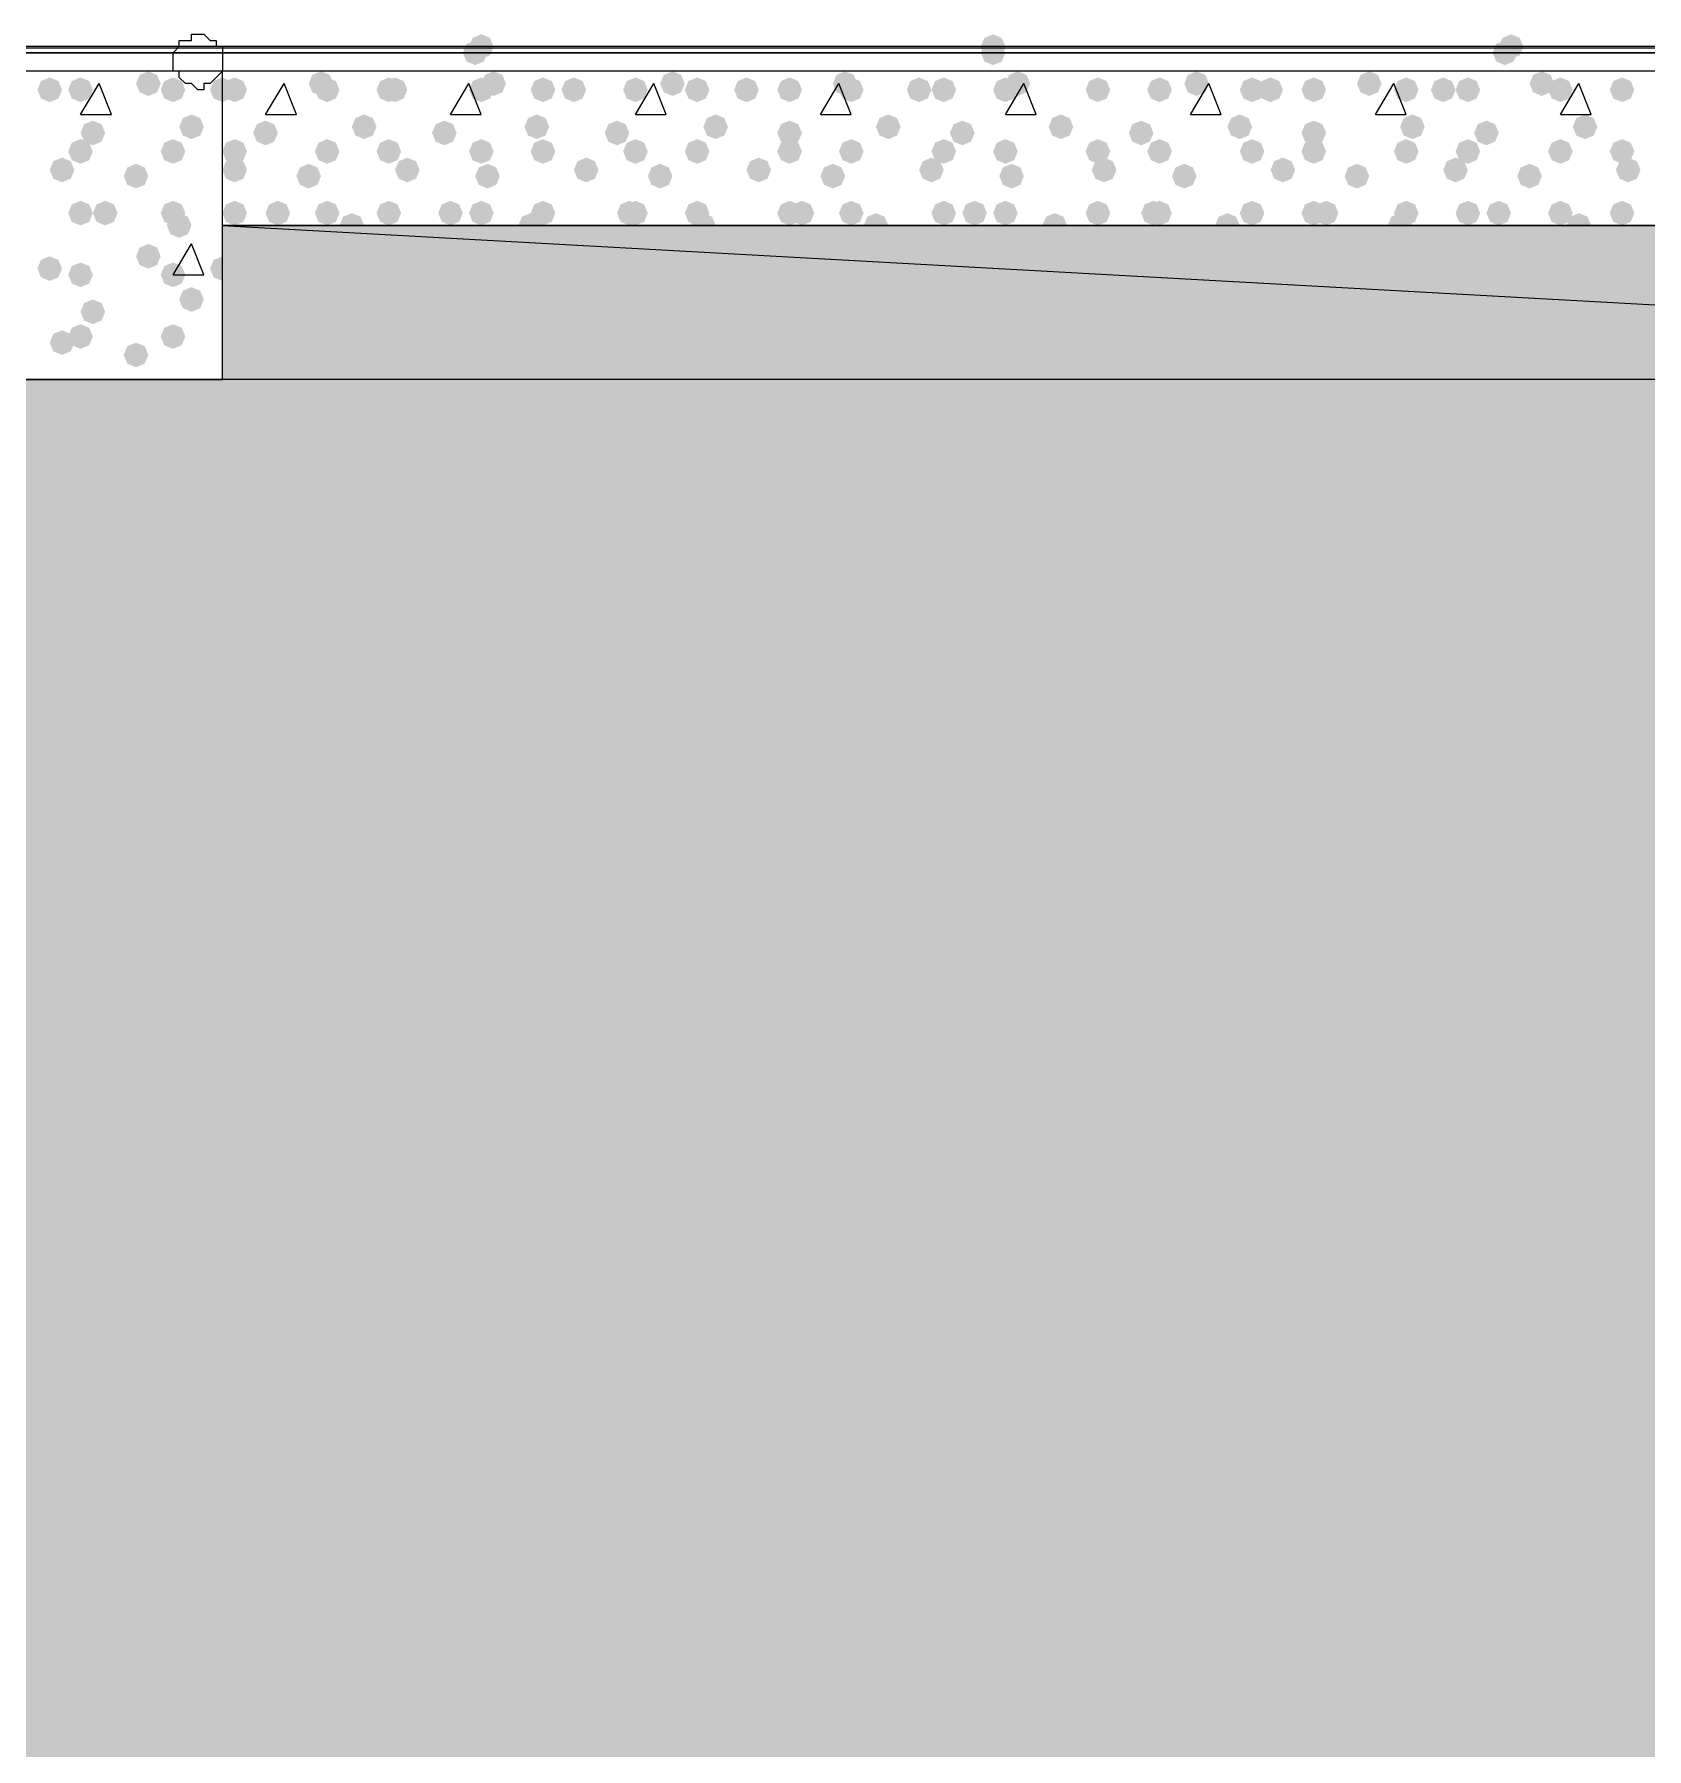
# Model space of a CAD drawing. Header units: millimetres. Extents: x 0 to 420, y 0 to 297.
# Drawn here: x 279.42 to 290.49, y 232.11 to 243.88 of the extents above; entities that cross this region are included whole.
import ezdxf

# ---------------------------------------------------------------- set-up
doc = ezdxf.new("R2010")
doc.units = ezdxf.units.MM
doc.layers.get('0').update_dxf_attribs({"linetype": 'CONTINUOUS'})

msp = doc.modelspace()

# ---------------------------------------------------------------- hatches: boundary and pattern name
at = {"true_color": 0x0000fe}
for points in [[(282.575, 243.797667), (282.550129, 243.737871), (282.490333, 243.713), (282.430538, 243.737871), (282.405667, 243.797667), (282.430537, 243.857462), (282.490333, 243.882333), (282.550129, 243.857463)], [(286.088667, 243.797667), (286.063796, 243.737871), (286.004, 243.713), (285.944204, 243.737871), (285.919333, 243.797667), (285.944204, 243.857462), (286.004, 243.882333), (286.063796, 243.857463)], [(289.644667, 243.797667), (289.619796, 243.737871), (289.56, 243.713), (289.500204, 243.737871), (289.475333, 243.797667), (289.500204, 243.857462), (289.56, 243.882333), (289.619796, 243.857463)], [(282.532667, 243.755333), (282.507796, 243.695537), (282.448, 243.670667), (282.388204, 243.695537), (282.363333, 243.755333), (282.388204, 243.815129), (282.448, 243.84), (282.507796, 243.815129)], [(282.532667, 243.755333), (282.507796, 243.695537), (282.448, 243.670667), (282.388204, 243.695537), (282.363333, 243.755333), (282.388204, 243.815129), (282.448, 243.84), (282.507796, 243.815129)], [(282.532667, 243.755333), (282.507796, 243.695537), (282.448, 243.670667), (282.388204, 243.695537), (282.363333, 243.755333), (282.388204, 243.815129), (282.448, 243.84), (282.507796, 243.815129)], [(286.088667, 243.755333), (286.063796, 243.695537), (286.004, 243.670667), (285.944204, 243.695537), (285.919333, 243.755333), (285.944204, 243.815129), (286.004, 243.84), (286.063796, 243.815129)], [(286.088667, 243.755333), (286.063796, 243.695537), (286.004, 243.670667), (285.944204, 243.695537), (285.919333, 243.755333), (285.944204, 243.815129), (286.004, 243.84), (286.063796, 243.815129)], [(286.088667, 243.755333), (286.063796, 243.695537), (286.004, 243.670667), (285.944204, 243.695537), (285.919333, 243.755333), (285.944204, 243.815129), (286.004, 243.84), (286.063796, 243.815129)], [(289.602333, 243.755333), (289.577462, 243.695537), (289.517667, 243.670667), (289.457871, 243.695537), (289.433, 243.755333), (289.457871, 243.815129), (289.517667, 243.84), (289.577462, 243.815129)], [(289.602333, 243.755333), (289.577462, 243.695537), (289.517667, 243.670667), (289.457871, 243.695537), (289.433, 243.755333), (289.457871, 243.815129), (289.517667, 243.84), (289.577462, 243.815129)], [(289.602333, 243.755333), (289.577462, 243.695537), (289.517667, 243.670667), (289.457871, 243.695537), (289.433, 243.755333), (289.457871, 243.815129), (289.517667, 243.84), (289.577462, 243.815129)]]:
    msp.add_hatch(color=0, dxfattribs=at).paths.add_polyline_path(points, flags=0)
at = {"true_color": 0x000007}
h = msp.add_hatch(color=0, dxfattribs=at)
h.paths.add_polyline_path([(31.284333, 243.755333), (379.73, 243.755333)], flags=0)
h.paths.add_polyline_path([(379.73, 243.755333), (31.284333, 243.755333)], flags=0)
for points in [[(280.289, 243.543667), (280.264129, 243.483871), (280.204333, 243.459), (280.144538, 243.483871), (280.119667, 243.543667), (280.144537, 243.603462), (280.204333, 243.628333), (280.264129, 243.603463)], [(279.611667, 243.501333), (279.586796, 243.441537), (279.527, 243.416667), (279.467204, 243.441537), (279.442333, 243.501333), (279.467204, 243.561129), (279.527, 243.586), (279.586796, 243.561129)], [(279.823333, 243.501333), (279.798463, 243.441537), (279.738667, 243.416667), (279.678871, 243.441537), (279.654, 243.501333), (279.678871, 243.561129), (279.738667, 243.586), (279.798462, 243.561129)], [(280.458333, 243.501333), (280.433463, 243.441537), (280.373667, 243.416667), (280.313871, 243.441537), (280.289, 243.501333), (280.313871, 243.561129), (280.373667, 243.586), (280.433462, 243.561129)], [(280.797, 243.501333), (280.772129, 243.441537), (280.712333, 243.416667), (280.652537, 243.441537), (280.627667, 243.501333), (280.652537, 243.561129), (280.712333, 243.586), (280.772129, 243.561129)], [(279.908, 243.205), (279.883129, 243.145204), (279.823333, 243.120333), (279.763537, 243.145204), (279.738667, 243.205), (279.763537, 243.264796), (279.823333, 243.289667), (279.883129, 243.264796)], [(280.585333, 243.247333), (280.560462, 243.187537), (280.500667, 243.162667), (280.440871, 243.187537), (280.416, 243.247333), (280.440871, 243.307129), (280.500667, 243.332), (280.560462, 243.307129)], [(279.823333, 243.078), (279.798463, 243.018204), (279.738667, 242.993333), (279.678871, 243.018204), (279.654, 243.078), (279.678871, 243.137796), (279.738667, 243.162667), (279.798462, 243.137796)], [(280.458333, 243.078), (280.433463, 243.018204), (280.373667, 242.993333), (280.313871, 243.018204), (280.289, 243.078), (280.313871, 243.137796), (280.373667, 243.162667), (280.433462, 243.137796)], [(279.696333, 242.951), (279.671462, 242.891204), (279.611667, 242.866333), (279.551871, 242.891204), (279.527, 242.951), (279.551871, 243.010796), (279.611667, 243.035667), (279.671462, 243.010796)], [(280.204333, 242.908667), (280.179463, 242.848871), (280.119667, 242.824), (280.059871, 242.848871), (280.035, 242.908667), (280.059871, 242.968462), (280.119667, 242.993333), (280.179462, 242.968463)], [(279.823333, 242.654667), (279.798463, 242.594871), (279.738667, 242.57), (279.678871, 242.594871), (279.654, 242.654667), (279.678871, 242.714462), (279.738667, 242.739333), (279.798462, 242.714463)], [(279.992667, 242.654667), (279.967796, 242.594871), (279.908, 242.57), (279.848204, 242.594871), (279.823333, 242.654667), (279.848204, 242.714462), (279.908, 242.739333), (279.967796, 242.714463)], [(280.458333, 242.654667), (280.433463, 242.594871), (280.373667, 242.57), (280.313871, 242.594871), (280.289, 242.654667), (280.313871, 242.714462), (280.373667, 242.739333), (280.433462, 242.714463)], [(280.500667, 242.57), (280.475796, 242.510204), (280.416, 242.485333), (280.356204, 242.510204), (280.331333, 242.57), (280.356204, 242.629796), (280.416, 242.654667), (280.475796, 242.629796)], [(280.289, 242.358333), (280.264129, 242.298537), (280.204333, 242.273667), (280.144538, 242.298537), (280.119667, 242.358333), (280.144537, 242.418129), (280.204333, 242.443), (280.264129, 242.418129)], [(279.611667, 242.273667), (279.586796, 242.213871), (279.527, 242.189), (279.467204, 242.213871), (279.442333, 242.273667), (279.467204, 242.333462), (279.527, 242.358333), (279.586796, 242.333463)], [(280.797, 242.273667), (280.772129, 242.213871), (280.712333, 242.189), (280.652537, 242.213871), (280.627667, 242.273667), (280.652537, 242.333462), (280.712333, 242.358333), (280.772129, 242.333463)], [(279.823333, 242.231333), (279.798463, 242.171537), (279.738667, 242.146667), (279.678871, 242.171537), (279.654, 242.231333), (279.678871, 242.291129), (279.738667, 242.316), (279.798462, 242.291129)], [(280.458333, 242.231333), (280.433463, 242.171537), (280.373667, 242.146667), (280.313871, 242.171537), (280.289, 242.231333), (280.313871, 242.291129), (280.373667, 242.316), (280.433462, 242.291129)], [(280.585333, 242.062), (280.560462, 242.002204), (280.500667, 241.977333), (280.440871, 242.002204), (280.416, 242.062), (280.440871, 242.121796), (280.500667, 242.146667), (280.560462, 242.121796)], [(279.908, 241.977333), (279.883129, 241.917537), (279.823333, 241.892667), (279.763537, 241.917537), (279.738667, 241.977333), (279.763537, 242.037129), (279.823333, 242.062), (279.883129, 242.037129)], [(279.696333, 241.765667), (279.671462, 241.705871), (279.611667, 241.681), (279.551871, 241.705871), (279.527, 241.765667), (279.551871, 241.825462), (279.611667, 241.850333), (279.671462, 241.825463)], [(279.823333, 241.808), (279.798463, 241.748204), (279.738667, 241.723333), (279.678871, 241.748204), (279.654, 241.808), (279.678871, 241.867796), (279.738667, 241.892667), (279.798462, 241.867796)], [(280.458333, 241.808), (280.433463, 241.748204), (280.373667, 241.723333), (280.313871, 241.748204), (280.289, 241.808), (280.313871, 241.867796), (280.373667, 241.892667), (280.433462, 241.867796)], [(280.204333, 241.681), (280.179463, 241.621204), (280.119667, 241.596333), (280.059871, 241.621204), (280.035, 241.681), (280.059871, 241.740796), (280.119667, 241.765667), (280.179462, 241.740796)]]:
    msp.add_hatch(color=0, dxfattribs=at).paths.add_polyline_path(points, flags=0)
at = {"true_color": 0x000008}
for points in [[(281.474333, 243.543667), (281.449462, 243.483871), (281.389667, 243.459), (281.329871, 243.483871), (281.305, 243.543667), (281.329871, 243.603462), (281.389667, 243.628333), (281.449462, 243.603463)], [(282.659667, 243.543667), (282.634796, 243.483871), (282.575, 243.459), (282.515204, 243.483871), (282.490333, 243.543667), (282.515204, 243.603462), (282.575, 243.628333), (282.634796, 243.603463)], [(283.887333, 243.543667), (283.862462, 243.483871), (283.802667, 243.459), (283.742871, 243.483871), (283.718, 243.543667), (283.742871, 243.603462), (283.802667, 243.628333), (283.862462, 243.603463)], [(285.072667, 243.543667), (285.047796, 243.483871), (284.988, 243.459), (284.928204, 243.483871), (284.903333, 243.543667), (284.928204, 243.603462), (284.988, 243.628333), (285.047796, 243.603463)], [(286.258, 243.543667), (286.233129, 243.483871), (286.173333, 243.459), (286.113538, 243.483871), (286.088667, 243.543667), (286.113537, 243.603462), (286.173333, 243.628333), (286.233129, 243.603463)], [(287.485667, 243.543667), (287.460796, 243.483871), (287.401, 243.459), (287.341204, 243.483871), (287.316333, 243.543667), (287.341204, 243.603462), (287.401, 243.628333), (287.460796, 243.603463)], [(288.671, 243.543667), (288.646129, 243.483871), (288.586333, 243.459), (288.526538, 243.483871), (288.501667, 243.543667), (288.526537, 243.603462), (288.586333, 243.628333), (288.646129, 243.603463)], [(289.856333, 243.543667), (289.831462, 243.483871), (289.771667, 243.459), (289.711871, 243.483871), (289.687, 243.543667), (289.711871, 243.603462), (289.771667, 243.628333), (289.831462, 243.603463)], [(280.881667, 243.501333), (280.856796, 243.441537), (280.797, 243.416667), (280.737204, 243.441537), (280.712333, 243.501333), (280.737204, 243.561129), (280.797, 243.586), (280.856796, 243.561129)], [(281.516667, 243.501333), (281.491796, 243.441537), (281.432, 243.416667), (281.372204, 243.441537), (281.347333, 243.501333), (281.372204, 243.561129), (281.432, 243.586), (281.491796, 243.561129)], [(281.94, 243.501333), (281.915129, 243.441537), (281.855333, 243.416667), (281.795538, 243.441537), (281.770667, 243.501333), (281.795537, 243.561129), (281.855333, 243.586), (281.915129, 243.561129)], [(281.982333, 243.501333), (281.957463, 243.441537), (281.897667, 243.416667), (281.837871, 243.441537), (281.813, 243.501333), (281.837871, 243.561129), (281.897667, 243.586), (281.957462, 243.561129)], [(282.575, 243.501333), (282.550129, 243.441537), (282.490333, 243.416667), (282.430538, 243.441537), (282.405667, 243.501333), (282.430537, 243.561129), (282.490333, 243.586), (282.550129, 243.561129)], [(282.998333, 243.501333), (282.973462, 243.441537), (282.913667, 243.416667), (282.853871, 243.441537), (282.829, 243.501333), (282.853871, 243.561129), (282.913667, 243.586), (282.973462, 243.561129)], [(283.21, 243.501333), (283.185129, 243.441537), (283.125333, 243.416667), (283.065538, 243.441537), (283.040667, 243.501333), (283.065537, 243.561129), (283.125333, 243.586), (283.185129, 243.561129)], [(283.633333, 243.501333), (283.608462, 243.441537), (283.548667, 243.416667), (283.488871, 243.441537), (283.464, 243.501333), (283.488871, 243.561129), (283.548667, 243.586), (283.608462, 243.561129)], [(284.056667, 243.501333), (284.031796, 243.441537), (283.972, 243.416667), (283.912204, 243.441537), (283.887333, 243.501333), (283.912204, 243.561129), (283.972, 243.586), (284.031796, 243.561129)], [(284.395333, 243.501333), (284.370463, 243.441537), (284.310667, 243.416667), (284.250871, 243.441537), (284.226, 243.501333), (284.250871, 243.561129), (284.310667, 243.586), (284.370462, 243.561129)], [(284.691667, 243.501333), (284.666796, 243.441537), (284.607, 243.416667), (284.547204, 243.441537), (284.522333, 243.501333), (284.547204, 243.561129), (284.607, 243.586), (284.666796, 243.561129)], [(285.115, 243.501333), (285.090129, 243.441537), (285.030333, 243.416667), (284.970537, 243.441537), (284.945667, 243.501333), (284.970537, 243.561129), (285.030333, 243.586), (285.090129, 243.561129)], [(285.580667, 243.501333), (285.555796, 243.441537), (285.496, 243.416667), (285.436204, 243.441537), (285.411333, 243.501333), (285.436204, 243.561129), (285.496, 243.586), (285.555796, 243.561129)], [(285.75, 243.501333), (285.725129, 243.441537), (285.665333, 243.416667), (285.605537, 243.441537), (285.580667, 243.501333), (285.605537, 243.561129), (285.665333, 243.586), (285.725129, 243.561129)], [(286.173333, 243.501333), (286.148462, 243.441537), (286.088667, 243.416667), (286.028871, 243.441537), (286.004, 243.501333), (286.028871, 243.561129), (286.088667, 243.586), (286.148462, 243.561129)], [(286.808333, 243.501333), (286.783462, 243.441537), (286.723667, 243.416667), (286.663871, 243.441537), (286.639, 243.501333), (286.663871, 243.561129), (286.723667, 243.586), (286.783462, 243.561129)], [(286.808333, 243.501333), (286.783462, 243.441537), (286.723667, 243.416667), (286.663871, 243.441537), (286.639, 243.501333), (286.663871, 243.561129), (286.723667, 243.586), (286.783462, 243.561129)], [(287.231667, 243.501333), (287.206796, 243.441537), (287.147, 243.416667), (287.087204, 243.441537), (287.062333, 243.501333), (287.087204, 243.561129), (287.147, 243.586), (287.206796, 243.561129)], [(287.866667, 243.501333), (287.841796, 243.441537), (287.782, 243.416667), (287.722204, 243.441537), (287.697333, 243.501333), (287.722204, 243.561129), (287.782, 243.586), (287.841796, 243.561129)], [(287.993667, 243.501333), (287.968796, 243.441537), (287.909, 243.416667), (287.849204, 243.441537), (287.824333, 243.501333), (287.849204, 243.561129), (287.909, 243.586), (287.968796, 243.561129)], [(288.29, 243.501333), (288.265129, 243.441537), (288.205333, 243.416667), (288.145538, 243.441537), (288.120667, 243.501333), (288.145537, 243.561129), (288.205333, 243.586), (288.265129, 243.561129)], [(288.925, 243.501333), (288.900129, 243.441537), (288.840333, 243.416667), (288.780538, 243.441537), (288.755667, 243.501333), (288.780537, 243.561129), (288.840333, 243.586), (288.900129, 243.561129)], [(289.179, 243.501333), (289.154129, 243.441537), (289.094333, 243.416667), (289.034537, 243.441537), (289.009667, 243.501333), (289.034537, 243.561129), (289.094333, 243.586), (289.154129, 243.561129)], [(289.348333, 243.501333), (289.323463, 243.441537), (289.263667, 243.416667), (289.203871, 243.441537), (289.179, 243.501333), (289.203871, 243.561129), (289.263667, 243.586), (289.323462, 243.561129)], [(289.983333, 243.501333), (289.958463, 243.441537), (289.898667, 243.416667), (289.838871, 243.441537), (289.814, 243.501333), (289.838871, 243.561129), (289.898667, 243.586), (289.958462, 243.561129)], [(290.406667, 243.501333), (290.381796, 243.441537), (290.322, 243.416667), (290.262204, 243.441537), (290.237333, 243.501333), (290.262204, 243.561129), (290.322, 243.586), (290.381796, 243.561129)], [(290.406667, 243.501333), (290.381796, 243.441537), (290.322, 243.416667), (290.262204, 243.441537), (290.237333, 243.501333), (290.262204, 243.561129), (290.322, 243.586), (290.381796, 243.561129)], [(281.093333, 243.205), (281.068463, 243.145204), (281.008667, 243.120333), (280.948871, 243.145204), (280.924, 243.205), (280.948871, 243.264796), (281.008667, 243.289667), (281.068462, 243.264796)], [(281.770667, 243.247333), (281.745796, 243.187537), (281.686, 243.162667), (281.626204, 243.187537), (281.601333, 243.247333), (281.626204, 243.307129), (281.686, 243.332), (281.745796, 243.307129)], [(282.321, 243.205), (282.296129, 243.145204), (282.236333, 243.120333), (282.176537, 243.145204), (282.151667, 243.205), (282.176537, 243.264796), (282.236333, 243.289667), (282.296129, 243.264796)], [(282.956, 243.247333), (282.931129, 243.187537), (282.871333, 243.162667), (282.811537, 243.187537), (282.786667, 243.247333), (282.811537, 243.307129), (282.871333, 243.332), (282.931129, 243.307129)], [(283.506333, 243.205), (283.481462, 243.145204), (283.421667, 243.120333), (283.361871, 243.145204), (283.337, 243.205), (283.361871, 243.264796), (283.421667, 243.289667), (283.481462, 243.264796)], [(284.183667, 243.247333), (284.158796, 243.187537), (284.099, 243.162667), (284.039204, 243.187537), (284.014333, 243.247333), (284.039204, 243.307129), (284.099, 243.332), (284.158796, 243.307129)], [(284.691667, 243.205), (284.666796, 243.145204), (284.607, 243.120333), (284.547204, 243.145204), (284.522333, 243.205), (284.547204, 243.264796), (284.607, 243.289667), (284.666796, 243.264796)], [(285.369, 243.247333), (285.344129, 243.187537), (285.284333, 243.162667), (285.224538, 243.187537), (285.199667, 243.247333), (285.224537, 243.307129), (285.284333, 243.332), (285.344129, 243.307129)], [(285.877, 243.205), (285.852129, 243.145204), (285.792333, 243.120333), (285.732538, 243.145204), (285.707667, 243.205), (285.732537, 243.264796), (285.792333, 243.289667), (285.852129, 243.264796)], [(286.554333, 243.247333), (286.529462, 243.187537), (286.469667, 243.162667), (286.409871, 243.187537), (286.385, 243.247333), (286.409871, 243.307129), (286.469667, 243.332), (286.529462, 243.307129)], [(287.104667, 243.205), (287.079796, 243.145204), (287.02, 243.120333), (286.960204, 243.145204), (286.935333, 243.205), (286.960204, 243.264796), (287.02, 243.289667), (287.079796, 243.264796)], [(287.782, 243.247333), (287.757129, 243.187537), (287.697333, 243.162667), (287.637538, 243.187537), (287.612667, 243.247333), (287.637537, 243.307129), (287.697333, 243.332), (287.757129, 243.307129)], [(288.29, 243.205), (288.265129, 243.145204), (288.205333, 243.120333), (288.145538, 243.145204), (288.120667, 243.205), (288.145537, 243.264796), (288.205333, 243.289667), (288.265129, 243.264796)], [(288.967333, 243.247333), (288.942462, 243.187537), (288.882667, 243.162667), (288.822871, 243.187537), (288.798, 243.247333), (288.822871, 243.307129), (288.882667, 243.332), (288.942462, 243.307129)], [(289.475333, 243.205), (289.450462, 243.145204), (289.390667, 243.120333), (289.330871, 243.145204), (289.306, 243.205), (289.330871, 243.264796), (289.390667, 243.289667), (289.450462, 243.264796)], [(290.152667, 243.247333), (290.127796, 243.187537), (290.068, 243.162667), (290.008204, 243.187537), (289.983333, 243.247333), (290.008204, 243.307129), (290.068, 243.332), (290.127796, 243.307129)], [(280.881667, 243.078), (280.856796, 243.018204), (280.797, 242.993333), (280.737204, 243.018204), (280.712333, 243.078), (280.737204, 243.137796), (280.797, 243.162667), (280.856796, 243.137796)], [(281.516667, 243.078), (281.491796, 243.018204), (281.432, 242.993333), (281.372204, 243.018204), (281.347333, 243.078), (281.372204, 243.137796), (281.432, 243.162667), (281.491796, 243.137796)], [(281.94, 243.078), (281.915129, 243.018204), (281.855333, 242.993333), (281.795538, 243.018204), (281.770667, 243.078), (281.795537, 243.137796), (281.855333, 243.162667), (281.915129, 243.137796)], [(282.575, 243.078), (282.550129, 243.018204), (282.490333, 242.993333), (282.430538, 243.018204), (282.405667, 243.078), (282.430537, 243.137796), (282.490333, 243.162667), (282.550129, 243.137796)], [(282.998333, 243.078), (282.973462, 243.018204), (282.913667, 242.993333), (282.853871, 243.018204), (282.829, 243.078), (282.853871, 243.137796), (282.913667, 243.162667), (282.973462, 243.137796)], [(283.633333, 243.078), (283.608462, 243.018204), (283.548667, 242.993333), (283.488871, 243.018204), (283.464, 243.078), (283.488871, 243.137796), (283.548667, 243.162667), (283.608462, 243.137796)], [(284.056667, 243.078), (284.031796, 243.018204), (283.972, 242.993333), (283.912204, 243.018204), (283.887333, 243.078), (283.912204, 243.137796), (283.972, 243.162667), (284.031796, 243.137796)], [(284.691667, 243.078), (284.666796, 243.018204), (284.607, 242.993333), (284.547204, 243.018204), (284.522333, 243.078), (284.547204, 243.137796), (284.607, 243.162667), (284.666796, 243.137796)], [(285.115, 243.078), (285.090129, 243.018204), (285.030333, 242.993333), (284.970537, 243.018204), (284.945667, 243.078), (284.970537, 243.137796), (285.030333, 243.162667), (285.090129, 243.137796)], [(285.75, 243.078), (285.725129, 243.018204), (285.665333, 242.993333), (285.605537, 243.018204), (285.580667, 243.078), (285.605537, 243.137796), (285.665333, 243.162667), (285.725129, 243.137796)], [(286.173333, 243.078), (286.148462, 243.018204), (286.088667, 242.993333), (286.028871, 243.018204), (286.004, 243.078), (286.028871, 243.137796), (286.088667, 243.162667), (286.148462, 243.137796)], [(286.808333, 243.078), (286.783462, 243.018204), (286.723667, 242.993333), (286.663871, 243.018204), (286.639, 243.078), (286.663871, 243.137796), (286.723667, 243.162667), (286.783462, 243.137796)], [(287.231667, 243.078), (287.206796, 243.018204), (287.147, 242.993333), (287.087204, 243.018204), (287.062333, 243.078), (287.087204, 243.137796), (287.147, 243.162667), (287.206796, 243.137796)], [(287.866667, 243.078), (287.841796, 243.018204), (287.782, 242.993333), (287.722204, 243.018204), (287.697333, 243.078), (287.722204, 243.137796), (287.782, 243.162667), (287.841796, 243.137796)], [(288.29, 243.078), (288.265129, 243.018204), (288.205333, 242.993333), (288.145538, 243.018204), (288.120667, 243.078), (288.145537, 243.137796), (288.205333, 243.162667), (288.265129, 243.137796)], [(288.925, 243.078), (288.900129, 243.018204), (288.840333, 242.993333), (288.780538, 243.018204), (288.755667, 243.078), (288.780537, 243.137796), (288.840333, 243.162667), (288.900129, 243.137796)], [(289.348333, 243.078), (289.323463, 243.018204), (289.263667, 242.993333), (289.203871, 243.018204), (289.179, 243.078), (289.203871, 243.137796), (289.263667, 243.162667), (289.323462, 243.137796)], [(289.983333, 243.078), (289.958463, 243.018204), (289.898667, 242.993333), (289.838871, 243.018204), (289.814, 243.078), (289.838871, 243.137796), (289.898667, 243.162667), (289.958462, 243.137796)], [(290.406667, 243.078), (290.381796, 243.018204), (290.322, 242.993333), (290.262204, 243.018204), (290.237333, 243.078), (290.262204, 243.137796), (290.322, 243.162667), (290.381796, 243.137796)], [(280.881667, 242.951), (280.856796, 242.891204), (280.797, 242.866333), (280.737204, 242.891204), (280.712333, 242.951), (280.737204, 243.010796), (280.797, 243.035667), (280.856796, 243.010796)], [(282.067, 242.951), (282.042129, 242.891204), (281.982333, 242.866333), (281.922538, 242.891204), (281.897667, 242.951), (281.922537, 243.010796), (281.982333, 243.035667), (282.042129, 243.010796)], [(283.294667, 242.951), (283.269796, 242.891204), (283.21, 242.866333), (283.150204, 242.891204), (283.125333, 242.951), (283.150204, 243.010796), (283.21, 243.035667), (283.269796, 243.010796)], [(284.48, 242.951), (284.455129, 242.891204), (284.395333, 242.866333), (284.335537, 242.891204), (284.310667, 242.951), (284.335537, 243.010796), (284.395333, 243.035667), (284.455129, 243.010796)], [(285.665333, 242.951), (285.640463, 242.891204), (285.580667, 242.866333), (285.520871, 242.891204), (285.496, 242.951), (285.520871, 243.010796), (285.580667, 243.035667), (285.640462, 243.010796)], [(286.850667, 242.951), (286.825796, 242.891204), (286.766, 242.866333), (286.706204, 242.891204), (286.681333, 242.951), (286.706204, 243.010796), (286.766, 243.035667), (286.825796, 243.010796)], [(288.078333, 242.951), (288.053463, 242.891204), (287.993667, 242.866333), (287.933871, 242.891204), (287.909, 242.951), (287.933871, 243.010796), (287.993667, 243.035667), (288.053462, 243.010796)], [(289.263667, 242.951), (289.238796, 242.891204), (289.179, 242.866333), (289.119204, 242.891204), (289.094333, 242.951), (289.119204, 243.010796), (289.179, 243.035667), (289.238796, 243.010796)], [(290.449, 242.951), (290.424129, 242.891204), (290.364333, 242.866333), (290.304537, 242.891204), (290.279667, 242.951), (290.304537, 243.010796), (290.364333, 243.035667), (290.424129, 243.010796)], [(281.389667, 242.908667), (281.364796, 242.848871), (281.305, 242.824), (281.245204, 242.848871), (281.220333, 242.908667), (281.245204, 242.968462), (281.305, 242.993333), (281.364796, 242.968463)], [(282.617333, 242.908667), (282.592463, 242.848871), (282.532667, 242.824), (282.472871, 242.848871), (282.448, 242.908667), (282.472871, 242.968462), (282.532667, 242.993333), (282.592462, 242.968463)], [(283.802667, 242.908667), (283.777796, 242.848871), (283.718, 242.824), (283.658204, 242.848871), (283.633333, 242.908667), (283.658204, 242.968462), (283.718, 242.993333), (283.777796, 242.968463)], [(284.988, 242.908667), (284.963129, 242.848871), (284.903333, 242.824), (284.843538, 242.848871), (284.818667, 242.908667), (284.843537, 242.968462), (284.903333, 242.993333), (284.963129, 242.968463)], [(286.215667, 242.908667), (286.190796, 242.848871), (286.131, 242.824), (286.071204, 242.848871), (286.046333, 242.908667), (286.071204, 242.968462), (286.131, 242.993333), (286.190796, 242.968463)], [(287.401, 242.908667), (287.376129, 242.848871), (287.316333, 242.824), (287.256537, 242.848871), (287.231667, 242.908667), (287.256537, 242.968462), (287.316333, 242.993333), (287.376129, 242.968463)], [(288.586333, 242.908667), (288.561462, 242.848871), (288.501667, 242.824), (288.441871, 242.848871), (288.417, 242.908667), (288.441871, 242.968462), (288.501667, 242.993333), (288.561462, 242.968463)], [(289.771667, 242.908667), (289.746796, 242.848871), (289.687, 242.824), (289.627204, 242.848871), (289.602333, 242.908667), (289.627204, 242.968462), (289.687, 242.993333), (289.746796, 242.968463)], [(280.881667, 242.654667), (280.856796, 242.594871), (280.797, 242.57), (280.737204, 242.594871), (280.712333, 242.654667), (280.737204, 242.714462), (280.797, 242.739333), (280.856796, 242.714463)], [(281.178, 242.654667), (281.153129, 242.594871), (281.093333, 242.57), (281.033537, 242.594871), (281.008667, 242.654667), (281.033537, 242.714462), (281.093333, 242.739333), (281.153129, 242.714463)], [(281.516667, 242.654667), (281.491796, 242.594871), (281.432, 242.57), (281.372204, 242.594871), (281.347333, 242.654667), (281.372204, 242.714462), (281.432, 242.739333), (281.491796, 242.714463)], [(281.94, 242.654667), (281.915129, 242.594871), (281.855333, 242.57), (281.795538, 242.594871), (281.770667, 242.654667), (281.795537, 242.714462), (281.855333, 242.739333), (281.915129, 242.714463)], [(282.363333, 242.654667), (282.338462, 242.594871), (282.278667, 242.57), (282.218871, 242.594871), (282.194, 242.654667), (282.218871, 242.714462), (282.278667, 242.739333), (282.338462, 242.714463)], [(282.575, 242.654667), (282.550129, 242.594871), (282.490333, 242.57), (282.430538, 242.594871), (282.405667, 242.654667), (282.430537, 242.714462), (282.490333, 242.739333), (282.550129, 242.714463)], [(282.998333, 242.654667), (282.973462, 242.594871), (282.913667, 242.57), (282.853871, 242.594871), (282.829, 242.654667), (282.853871, 242.714462), (282.913667, 242.739333), (282.973462, 242.714463)], [(283.591, 242.654667), (283.566129, 242.594871), (283.506333, 242.57), (283.446537, 242.594871), (283.421667, 242.654667), (283.446537, 242.714462), (283.506333, 242.739333), (283.566129, 242.714463)], [(283.633333, 242.654667), (283.608462, 242.594871), (283.548667, 242.57), (283.488871, 242.594871), (283.464, 242.654667), (283.488871, 242.714462), (283.548667, 242.739333), (283.608462, 242.714463)], [(284.056667, 242.654667), (284.031796, 242.594871), (283.972, 242.57), (283.912204, 242.594871), (283.887333, 242.654667), (283.912204, 242.714462), (283.972, 242.739333), (284.031796, 242.714463)], [(284.691667, 242.654667), (284.666796, 242.594871), (284.607, 242.57), (284.547204, 242.594871), (284.522333, 242.654667), (284.547204, 242.714462), (284.607, 242.739333), (284.666796, 242.714463)], [(284.776333, 242.654667), (284.751463, 242.594871), (284.691667, 242.57), (284.631871, 242.594871), (284.607, 242.654667), (284.631871, 242.714462), (284.691667, 242.739333), (284.751462, 242.714463)], [(285.115, 242.654667), (285.090129, 242.594871), (285.030333, 242.57), (284.970537, 242.594871), (284.945667, 242.654667), (284.970537, 242.714462), (285.030333, 242.739333), (285.090129, 242.714463)], [(285.75, 242.654667), (285.725129, 242.594871), (285.665333, 242.57), (285.605537, 242.594871), (285.580667, 242.654667), (285.605537, 242.714462), (285.665333, 242.739333), (285.725129, 242.714463)], [(285.961667, 242.654667), (285.936796, 242.594871), (285.877, 242.57), (285.817204, 242.594871), (285.792333, 242.654667), (285.817204, 242.714462), (285.877, 242.739333), (285.936796, 242.714463)], [(286.173333, 242.654667), (286.148462, 242.594871), (286.088667, 242.57), (286.028871, 242.594871), (286.004, 242.654667), (286.028871, 242.714462), (286.088667, 242.739333), (286.148462, 242.714463)], [(286.808333, 242.654667), (286.783462, 242.594871), (286.723667, 242.57), (286.663871, 242.594871), (286.639, 242.654667), (286.663871, 242.714462), (286.723667, 242.739333), (286.783462, 242.714463)], [(287.189333, 242.654667), (287.164462, 242.594871), (287.104667, 242.57), (287.044871, 242.594871), (287.02, 242.654667), (287.044871, 242.714462), (287.104667, 242.739333), (287.164462, 242.714463)], [(287.231667, 242.654667), (287.206796, 242.594871), (287.147, 242.57), (287.087204, 242.594871), (287.062333, 242.654667), (287.087204, 242.714462), (287.147, 242.739333), (287.206796, 242.714463)], [(287.866667, 242.654667), (287.841796, 242.594871), (287.782, 242.57), (287.722204, 242.594871), (287.697333, 242.654667), (287.722204, 242.714462), (287.782, 242.739333), (287.841796, 242.714463)], [(288.29, 242.654667), (288.265129, 242.594871), (288.205333, 242.57), (288.145538, 242.594871), (288.120667, 242.654667), (288.145537, 242.714462), (288.205333, 242.739333), (288.265129, 242.714463)], [(288.374667, 242.654667), (288.349796, 242.594871), (288.29, 242.57), (288.230204, 242.594871), (288.205333, 242.654667), (288.230204, 242.714462), (288.29, 242.739333), (288.349796, 242.714463)], [(288.925, 242.654667), (288.900129, 242.594871), (288.840333, 242.57), (288.780538, 242.594871), (288.755667, 242.654667), (288.780537, 242.714462), (288.840333, 242.739333), (288.900129, 242.714463)], [(289.348333, 242.654667), (289.323463, 242.594871), (289.263667, 242.57), (289.203871, 242.594871), (289.179, 242.654667), (289.203871, 242.714462), (289.263667, 242.739333), (289.323462, 242.714463)], [(289.56, 242.654667), (289.535129, 242.594871), (289.475333, 242.57), (289.415538, 242.594871), (289.390667, 242.654667), (289.415537, 242.714462), (289.475333, 242.739333), (289.535129, 242.714463)], [(289.983333, 242.654667), (289.958463, 242.594871), (289.898667, 242.57), (289.838871, 242.594871), (289.814, 242.654667), (289.838871, 242.714462), (289.898667, 242.739333), (289.958462, 242.714463)], [(290.406667, 242.654667), (290.381796, 242.594871), (290.322, 242.57), (290.262204, 242.594871), (290.237333, 242.654667), (290.262204, 242.714462), (290.322, 242.739333), (290.381796, 242.714463)], [(281.686, 242.57), (281.661129, 242.510204), (281.601333, 242.485333), (281.541538, 242.510204), (281.516667, 242.57), (281.541537, 242.629796), (281.601333, 242.654667), (281.661129, 242.629796)], [(282.913667, 242.57), (282.888796, 242.510204), (282.829, 242.485333), (282.769204, 242.510204), (282.744333, 242.57), (282.769204, 242.629796), (282.829, 242.654667), (282.888796, 242.629796)], [(284.099, 242.57), (284.074129, 242.510204), (284.014333, 242.485333), (283.954538, 242.510204), (283.929667, 242.57), (283.954537, 242.629796), (284.014333, 242.654667), (284.074129, 242.629796)], [(285.284333, 242.57), (285.259462, 242.510204), (285.199667, 242.485333), (285.139871, 242.510204), (285.115, 242.57), (285.139871, 242.629796), (285.199667, 242.654667), (285.259462, 242.629796)], [(286.512, 242.57), (286.487129, 242.510204), (286.427333, 242.485333), (286.367538, 242.510204), (286.342667, 242.57), (286.367537, 242.629796), (286.427333, 242.654667), (286.487129, 242.629796)], [(287.697333, 242.57), (287.672462, 242.510204), (287.612667, 242.485333), (287.552871, 242.510204), (287.528, 242.57), (287.552871, 242.629796), (287.612667, 242.654667), (287.672462, 242.629796)], [(288.882667, 242.57), (288.857796, 242.510204), (288.798, 242.485333), (288.738204, 242.510204), (288.713333, 242.57), (288.738204, 242.629796), (288.798, 242.654667), (288.857796, 242.629796)], [(290.110333, 242.57), (290.085463, 242.510204), (290.025667, 242.485333), (289.965871, 242.510204), (289.941, 242.57), (289.965871, 242.629796), (290.025667, 242.654667), (290.085462, 242.629796)]]:
    msp.add_hatch(color=0, dxfattribs=at).paths.add_polyline_path(points, flags=0)
h = msp.add_hatch(color=0, dxfattribs=at)
h.paths.add_polyline_path([(299.804667, 242.57), (280.712333, 242.57), (299.804667, 241.511667)], flags=0)
h.paths.add_polyline_path([(280.712333, 242.57), (299.804667, 241.511667), (280.712333, 241.511667)], flags=0)
h = msp.add_hatch(color=0, dxfattribs=at)
h.paths.add_polyline_path([(378.544667, 241.511667), (32.469667, 241.511667), (378.544667, 222.461667)], flags=0)
h.paths.add_polyline_path([(32.469667, 241.511667), (378.544667, 222.461667), (32.469667, 222.461667)], flags=0)

# ---------------------------------------------------------------- linework, layer by layer
at = {"color": 0, "true_color": 0x000007}
for points in [[(280.712333, 243.713), (280.712333, 243.670667), (280.712333, 243.628333), (280.67, 243.586), (280.627667, 243.543667), (280.585333, 243.543667), (280.585333, 243.501333), (280.543, 243.501333), (280.500667, 243.543667), (280.458333, 243.543667), (280.416, 243.586), (280.416, 243.628333), (280.373667, 243.628333), (280.373667, 243.670667), (280.373667, 243.713), (280.373667, 243.755333), (280.416, 243.797667), (280.416, 243.84), (280.458333, 243.84), (280.500667, 243.84), (280.500667, 243.882333), (280.543, 243.882333), (280.585333, 243.882333), (280.627667, 243.84), (280.67, 243.84), (280.67, 243.797667), (280.712333, 243.797667), (280.712333, 243.755333)], [(31.284333, 243.755333), (379.73, 243.755333)], [(31.284333, 243.755333), (379.73, 243.755333)], [(379.73, 243.755333), (31.284333, 243.755333)], [(278.595667, 243.628333), (278.595667, 241.511667), (280.712333, 241.511667), (280.712333, 243.628333)]]:
    msp.add_lwpolyline(points, close=True, dxfattribs=at)
for points in [[(379.73, 243.797667), (31.242, 243.797667), (379.73, 243.797667), (31.242, 243.755333)], [(379.73, 243.797667), (31.242, 243.797667), (31.242, 243.755333)], [(379.73, 243.755333), (31.284333, 243.755333), (31.242, 243.755333)], [(31.284333, 243.755333), (379.73, 243.755333)], [(31.284333, 243.755333), (379.73, 243.755333)], [(299.804667, 243.628333), (280.712333, 243.628333)], [(279.738667, 243.332), (279.865667, 243.543667)], [(279.950333, 243.332), (279.865667, 243.543667)], [(279.738667, 243.332), (279.950333, 243.332)], [(280.712333, 242.57), (299.804667, 242.57)], [(280.373667, 242.231333), (280.500667, 242.443)], [(280.585333, 242.231333), (280.500667, 242.443)], [(280.373667, 242.231333), (280.585333, 242.231333)]]:
    msp.add_lwpolyline(points, dxfattribs=at)
at = {"color": 0, "true_color": 0x000008}
for points in [[(281.008667, 243.332), (281.135667, 243.543667)], [(281.220333, 243.332), (281.135667, 243.543667)], [(282.278667, 243.332), (282.405667, 243.543667)], [(282.490333, 243.332), (282.405667, 243.543667)], [(283.548667, 243.332), (283.675667, 243.543667)], [(283.760333, 243.332), (283.675667, 243.543667)], [(284.818667, 243.332), (284.945667, 243.543667)], [(285.030333, 243.332), (284.945667, 243.543667)], [(286.088667, 243.332), (286.215667, 243.543667)], [(286.300333, 243.332), (286.215667, 243.543667)], [(287.358667, 243.332), (287.485667, 243.543667)], [(287.570333, 243.332), (287.485667, 243.543667)], [(288.628667, 243.332), (288.755667, 243.543667)], [(288.840333, 243.332), (288.755667, 243.543667)], [(289.898667, 243.332), (290.025667, 243.543667)], [(290.110333, 243.332), (290.025667, 243.543667)], [(281.008667, 243.332), (281.220333, 243.332)], [(282.278667, 243.332), (282.490333, 243.332)], [(283.548667, 243.332), (283.760333, 243.332)], [(284.818667, 243.332), (285.030333, 243.332)], [(286.088667, 243.332), (286.300333, 243.332)], [(287.358667, 243.332), (287.570333, 243.332)], [(288.628667, 243.332), (288.840333, 243.332)], [(289.898667, 243.332), (290.110333, 243.332)]]:
    msp.add_lwpolyline(points, dxfattribs=at)
for points in [[(299.804667, 242.57), (280.712333, 242.57), (299.804667, 241.511667)], [(280.712333, 242.57), (299.804667, 241.511667), (280.712333, 241.511667)], [(378.544667, 241.511667), (32.469667, 241.511667), (378.544667, 222.461667)]]:
    msp.add_lwpolyline(points, close=True, dxfattribs=at)

doc.saveas('drawing.dxf')
